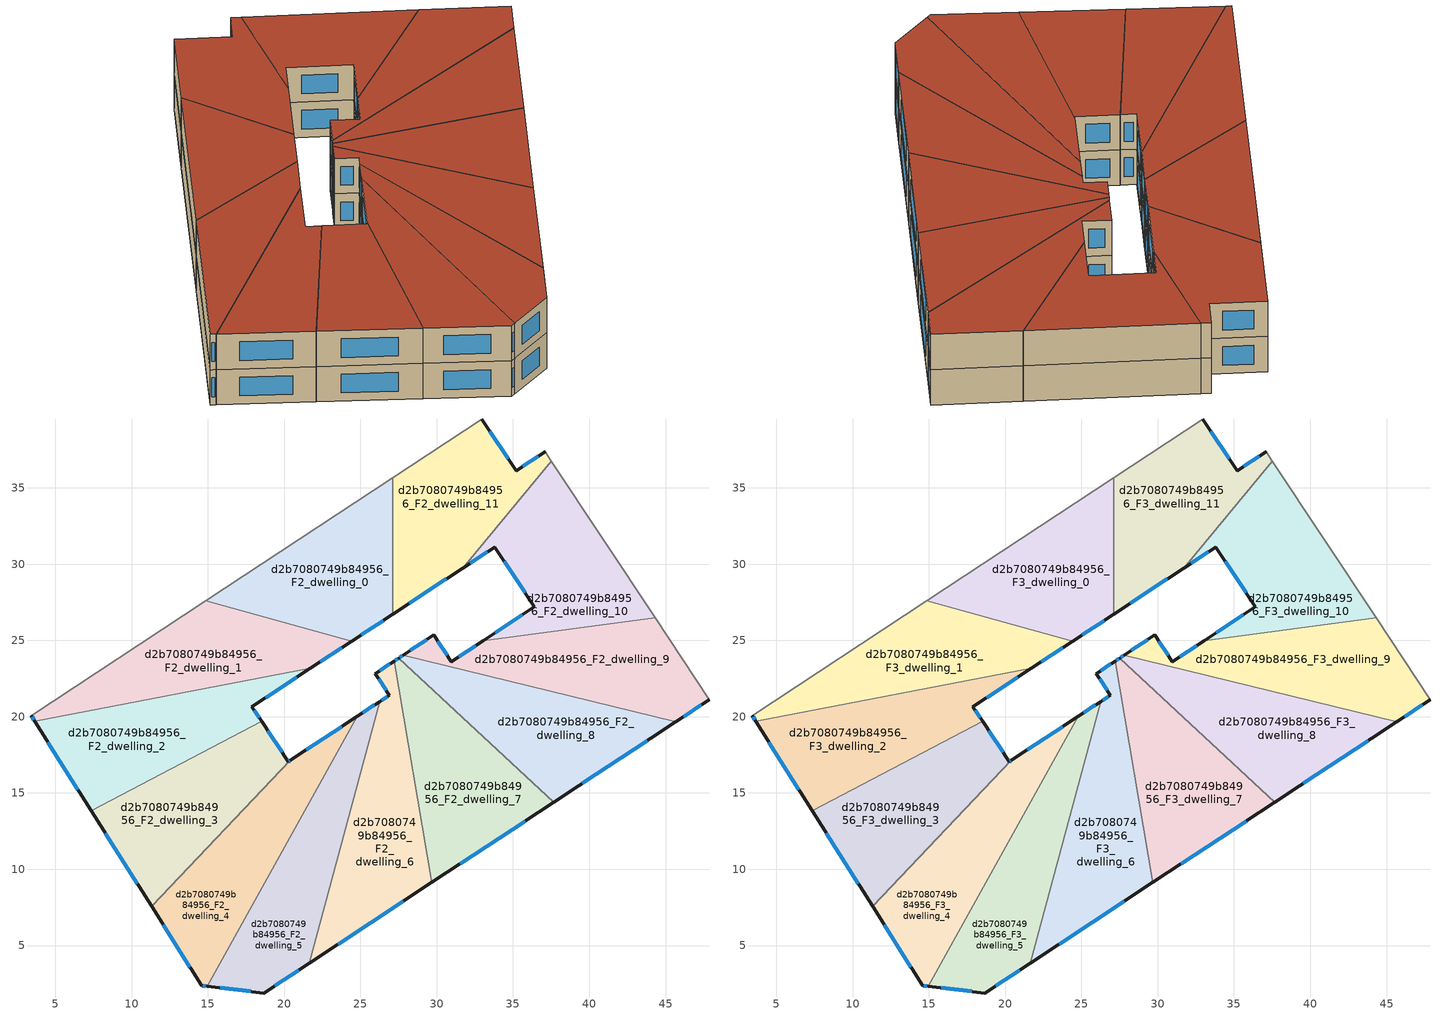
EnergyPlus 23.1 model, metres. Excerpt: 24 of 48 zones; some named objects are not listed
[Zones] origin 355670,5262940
d2b7080749b84956_F2_dwelling_0
 floor to d2b7080749b84956_F1_dwelling_0 (EU_floor_Construction): 27.12,35.67 27.12,26.72 24.43,24.95 14.86,27.59 z6
 wall outside (EU_wall_Construction): 24.43,24.95 27.12,26.72 z6:9
 wall adiabatic (EU_wall_Construction): 27.12,35.67 14.86,27.59 z6:9
 wall to d2b7080749b84956_F2_dwelling_1 (EU_wall_Construction): 14.86,27.59 24.43,24.95 z6:9
 wall to d2b7080749b84956_F2_dwelling_11 (EU_wall_Construction): 27.12,26.72 27.12,35.67 z6:9
 window (EU_Window_Construction): 25.06,25.36 26.49,26.3 z6.7:8.3
d2b7080749b84956_F2_dwelling_1
 floor to d2b7080749b84956_F1_dwelling_1 (EU_floor_Construction): 24.43,24.95 21.73,23.17 3.65,19.71 3.42,20.07 14.86,27.59 z6
 wall outside (EU_wall_Construction): 21.73,23.17 24.43,24.95 / 3.42,20.07 3.65,19.71 z6:9
 wall adiabatic (EU_wall_Construction): 14.86,27.59 3.42,20.07 z6:9
 wall to d2b7080749b84956_F2_dwelling_2 (EU_wall_Construction): 3.65,19.71 21.73,23.17 z6:9
 window (EU_Window_Construction): 22.36,23.59 23.79,24.53 / 3.48,19.98 3.6,19.79 z6.7:8.3
d2b7080749b84956_F2_dwelling_10
 floor to d2b7080749b84956_F1_dwelling_10 (EU_floor_Construction): 37.52,36.74 44.32,26.47 33.04,24.98 36.4,27.2 33.81,31.12 31.72,29.74 z6
 wall outside (EU_wall_Construction): 31.72,29.74 33.81,31.12 36.4,27.2 33.04,24.98 z6:9
 wall adiabatic (EU_wall_Construction): 44.32,26.47 37.52,36.74 z6:9
 wall to d2b7080749b84956_F2_dwelling_9 (EU_wall_Construction): 33.04,24.98 44.32,26.47 z6:9
 wall to d2b7080749b84956_F2_dwelling_11 (EU_wall_Construction): 37.52,36.74 31.72,29.74 z6:9
 window (EU_Window_Construction): 35.61,26.68 33.83,25.5 / 34.42,30.2 35.79,28.12 / 32.21,30.07 33.32,30.79 z6.7:8.3
d2b7080749b84956_F2_dwelling_11
 floor to d2b7080749b84956_F1_dwelling_11 (EU_floor_Construction): 37.11,37.36 37.52,36.74 31.72,29.74 27.12,26.72 27.12,35.67 32.97,39.51 35.21,36.11 z6
 wall outside (EU_wall_Construction): 27.12,26.72 31.72,29.74 / 37.11,37.36 35.21,36.11 32.97,39.51 z6:9
 wall adiabatic (EU_wall_Construction): 32.97,39.51 27.12,35.67 / 37.52,36.74 37.11,37.36 z6:9
 window (EU_Window_Construction): 28.2,27.43 30.64,29.03 / 34.68,36.91 33.49,38.71 / 36.66,37.07 35.66,36.4 z6.7:8.3
d2b7080749b84956_F2_dwelling_2
 floor to d2b7080749b84956_F1_dwelling_2 (EU_floor_Construction): 21.73,23.17 17.89,20.65 18.52,19.69 7.36,13.83 3.65,19.71 z6
 wall outside (EU_wall_Construction): 18.52,19.69 17.89,20.65 21.73,23.17 / 3.65,19.71 7.36,13.83 z6:9
 wall to d2b7080749b84956_F2_dwelling_3 (EU_wall_Construction): 7.36,13.83 18.52,19.69 z6:9
 window (EU_Window_Construction): 18.79,21.24 20.83,22.58 / 18.38,19.92 18.04,20.42 / 4.52,18.33 6.49,15.21 z6.7:8.3
d2b7080749b84956_F2_dwelling_3
 floor to d2b7080749b84956_F1_dwelling_3 (EU_floor_Construction): 18.52,19.69 20.27,17.05 20.41,17.14 11.31,7.57 7.36,13.83 z6
 wall outside (EU_wall_Construction): 20.41,17.14 20.27,17.05 18.52,19.69 / 7.36,13.83 11.31,7.57 z6:9
 wall to d2b7080749b84956_F2_dwelling_4 (EU_wall_Construction): 11.31,7.57 20.41,17.14 z6:9
 window (EU_Window_Construction): 19.86,17.67 18.93,19.07 / 20.38,17.12 20.3,17.07 / 8.29,12.36 10.38,9.04 z6.7:8.3
d2b7080749b84956_F2_dwelling_4
 floor to d2b7080749b84956_F1_dwelling_4 (EU_floor_Construction): 24.8,20.03 14.95,2.33 14.59,2.37 11.31,7.57 20.41,17.14 z6
 wall outside (EU_wall_Construction): 24.8,20.03 20.41,17.14 / 11.31,7.57 14.59,2.37 14.95,2.33 z6:9
 wall to d2b7080749b84956_F2_dwelling_5 (EU_wall_Construction): 14.95,2.33 24.8,20.03 z6:9
 window (EU_Window_Construction): 23.77,19.35 21.44,17.82 / 14.68,2.36 14.87,2.34 / 12.08,6.35 13.82,3.59 z6.7:8.3
d2b7080749b84956_F2_dwelling_5
 floor to d2b7080749b84956_F1_dwelling_5 (EU_floor_Construction): 26.26,20.99 21.65,3.85 18.68,1.89 14.95,2.33 24.8,20.03 z6
 wall outside (EU_wall_Construction): 26.26,20.99 24.8,20.03 / 14.95,2.33 18.68,1.89 21.65,3.85 z6:9
 wall to d2b7080749b84956_F2_dwelling_6 (EU_wall_Construction): 21.65,3.85 26.26,20.99 z6:9
 window (EU_Window_Construction): 25.92,20.77 25.14,20.26 / 19.38,2.35 20.95,3.39 / 15.82,2.22 17.8,1.99 z6.7:8.3
d2b7080749b84956_F2_dwelling_6
 floor to d2b7080749b84956_F1_dwelling_6 (EU_floor_Construction): 27.22,23.65 29.68,9.13 21.65,3.85 26.26,20.99 26.9,21.41 25.97,22.83 z6
 wall outside (EU_wall_Construction): 27.22,23.65 25.97,22.83 26.9,21.41 26.26,20.99 / 21.65,3.85 29.68,9.13 z6:9
 wall to d2b7080749b84956_F2_dwelling_7 (EU_wall_Construction): 29.68,9.13 27.22,23.65 z6:9
 window (EU_Window_Construction): 26.19,22.5 26.68,21.75 / 26.92,23.45 26.26,23.02 / 23.54,5.09 27.8,7.89 / 26.75,21.31 26.41,21.09 z6.7:8.3
d2b7080749b84956_F2_dwelling_7
 floor to d2b7080749b84956_F1_dwelling_7 (EU_floor_Construction): 37.67,14.4 29.68,9.13 27.22,23.65 27.51,23.84 z6
 wall outside (EU_wall_Construction): 27.51,23.84 27.22,23.65 / 29.68,9.13 37.67,14.4 z6:9
 wall to d2b7080749b84956_F2_dwelling_8 (EU_wall_Construction): 37.67,14.4 27.51,23.84 z6:9
 window (EU_Window_Construction): 27.44,23.8 27.29,23.69 / 31.56,10.37 35.8,13.16 z6.7:8.3
d2b7080749b84956_F2_dwelling_8
 floor to d2b7080749b84956_F1_dwelling_8 (EU_floor_Construction): 45.67,19.66 37.67,14.4 27.51,23.84 27.81,24.04 z6
 wall outside (EU_wall_Construction): 27.81,24.04 27.51,23.84 / 37.67,14.4 45.67,19.66 z6:9
 wall to d2b7080749b84956_F2_dwelling_9 (EU_wall_Construction): 45.67,19.66 27.81,24.04 z6:9
 window (EU_Window_Construction): 27.74,23.99 27.58,23.89 / 39.55,15.63 43.79,18.42 z6.7:8.3
d2b7080749b84956_F2_dwelling_9
 floor to d2b7080749b84956_F1_dwelling_9 (EU_floor_Construction): 44.32,26.47 47.87,21.11 45.67,19.66 27.81,24.04 29.81,25.36 30.96,23.62 33.04,24.98 z6
 wall outside (EU_wall_Construction): 33.04,24.98 30.96,23.62 29.82,25.36 27.81,24.04 / 45.67,19.66 47.87,21.11 z6:9
 wall adiabatic (EU_wall_Construction): 47.87,21.11 44.32,26.47 z6:9
 window (EU_Window_Construction): 29.34,25.05 28.28,24.35 / 30.69,24.02 30.08,24.95 / 32.55,24.66 31.45,23.94 / 46.19,20 47.35,20.77 z6.7:8.3
d2b7080749b84956_F3_dwelling_0
 floor to d2b7080749b84956_F2_dwelling_0 (EU_floor_Construction): 27.12,35.67 27.12,26.72 24.43,24.95 14.86,27.59 z9
 wall outside (EU_wall_Construction): 24.43,24.95 27.12,26.72 z9:12
 wall adiabatic (EU_wall_Construction): 27.12,35.67 14.86,27.59 z9:12
 wall to d2b7080749b84956_F3_dwelling_1 (EU_wall_Construction): 14.86,27.59 24.43,24.95 z9:12
 wall to d2b7080749b84956_F3_dwelling_11 (EU_wall_Construction): 27.12,26.72 27.12,35.67 z9:12
 window (EU_Window_Construction): 25.06,25.36 26.49,26.3 z9.7:11.3
 roof outside (EU_roof_Construction): 27.12,26.72 27.12,35.67 14.86,27.59 24.43,24.95 z12
d2b7080749b84956_F3_dwelling_1
 floor to d2b7080749b84956_F2_dwelling_1 (EU_floor_Construction): 24.43,24.95 21.73,23.17 3.65,19.71 3.42,20.07 14.86,27.59 z9
 wall outside (EU_wall_Construction): 21.73,23.17 24.43,24.95 / 3.42,20.07 3.65,19.71 z9:12
 wall adiabatic (EU_wall_Construction): 14.86,27.59 3.42,20.07 z9:12
 wall to d2b7080749b84956_F3_dwelling_2 (EU_wall_Construction): 3.65,19.71 21.73,23.17 z9:12
 window (EU_Window_Construction): 22.36,23.59 23.79,24.53 / 3.48,19.98 3.6,19.79 z9.7:11.3
 roof outside (EU_roof_Construction): 21.73,23.17 24.43,24.95 14.86,27.59 3.42,20.07 3.65,19.71 z12
d2b7080749b84956_F3_dwelling_10
 floor to d2b7080749b84956_F2_dwelling_10 (EU_floor_Construction): 37.52,36.74 44.32,26.47 33.04,24.98 36.4,27.2 33.81,31.12 31.72,29.74 z9
 wall outside (EU_wall_Construction): 31.72,29.74 33.81,31.12 36.4,27.2 33.04,24.98 z9:12
 wall adiabatic (EU_wall_Construction): 44.32,26.47 37.52,36.74 z9:12
 wall to d2b7080749b84956_F3_dwelling_9 (EU_wall_Construction): 33.04,24.98 44.32,26.47 z9:12
 wall to d2b7080749b84956_F3_dwelling_11 (EU_wall_Construction): 37.52,36.74 31.72,29.74 z9:12
 window (EU_Window_Construction): 35.61,26.68 33.83,25.5 / 34.42,30.2 35.79,28.12 / 32.21,30.07 33.32,30.79 z9.7:11.3
 roof outside (EU_roof_Construction): 44.32,26.47 37.52,36.74 31.72,29.74 33.81,31.12 36.4,27.2 33.04,24.98 z12
d2b7080749b84956_F3_dwelling_11
 floor to d2b7080749b84956_F2_dwelling_11 (EU_floor_Construction): 37.11,37.36 37.52,36.74 31.72,29.74 27.12,26.72 27.12,35.67 32.97,39.51 35.21,36.11 z9
 wall outside (EU_wall_Construction): 27.12,26.72 31.72,29.74 / 37.11,37.36 35.21,36.11 32.97,39.51 z9:12
 wall adiabatic (EU_wall_Construction): 32.97,39.51 27.12,35.67 / 37.52,36.74 37.11,37.36 z9:12
 window (EU_Window_Construction): 28.2,27.43 30.64,29.03 / 34.68,36.91 33.49,38.71 / 36.66,37.07 35.66,36.4 z9.7:11.3
 roof outside (EU_roof_Construction): 31.72,29.74 37.52,36.74 37.11,37.36 35.21,36.11 32.97,39.51 27.12,35.67 27.12,26.72 z12
d2b7080749b84956_F3_dwelling_2
 floor to d2b7080749b84956_F2_dwelling_2 (EU_floor_Construction): 21.73,23.17 17.89,20.65 18.52,19.69 7.36,13.83 3.65,19.71 z9
 wall outside (EU_wall_Construction): 18.52,19.69 17.89,20.65 21.73,23.17 / 3.65,19.71 7.36,13.83 z9:12
 wall to d2b7080749b84956_F3_dwelling_3 (EU_wall_Construction): 7.36,13.83 18.52,19.69 z9:12
 window (EU_Window_Construction): 18.79,21.24 20.83,22.58 / 18.38,19.92 18.04,20.42 / 4.52,18.33 6.49,15.21 z9.7:11.3
 roof outside (EU_roof_Construction): 18.52,19.69 17.89,20.65 21.73,23.17 3.65,19.71 7.36,13.83 z12
d2b7080749b84956_F3_dwelling_3
 floor to d2b7080749b84956_F2_dwelling_3 (EU_floor_Construction): 18.52,19.69 20.27,17.05 20.41,17.14 11.31,7.57 7.36,13.83 z9
 wall outside (EU_wall_Construction): 20.41,17.14 20.27,17.05 18.52,19.69 / 7.36,13.83 11.31,7.57 z9:12
 wall to d2b7080749b84956_F3_dwelling_4 (EU_wall_Construction): 11.31,7.57 20.41,17.14 z9:12
 window (EU_Window_Construction): 19.86,17.67 18.93,19.07 / 20.38,17.12 20.3,17.07 / 8.29,12.36 10.38,9.04 z9.7:11.3
 roof outside (EU_roof_Construction): 11.31,7.57 20.41,17.14 20.27,17.05 18.52,19.69 7.36,13.83 z12
d2b7080749b84956_F3_dwelling_4
 floor to d2b7080749b84956_F2_dwelling_4 (EU_floor_Construction): 24.8,20.03 14.95,2.33 14.59,2.37 11.31,7.57 20.41,17.14 z9
 wall outside (EU_wall_Construction): 24.8,20.03 20.41,17.14 / 11.31,7.57 14.59,2.37 14.95,2.33 z9:12
 wall to d2b7080749b84956_F3_dwelling_5 (EU_wall_Construction): 14.95,2.33 24.8,20.03 z9:12
 window (EU_Window_Construction): 23.77,19.35 21.44,17.82 / 14.68,2.36 14.87,2.34 / 12.08,6.35 13.82,3.59 z9.7:11.3
 roof outside (EU_roof_Construction): 14.95,2.33 24.8,20.03 20.41,17.14 11.31,7.57 14.59,2.37 z12
d2b7080749b84956_F3_dwelling_5
 floor to d2b7080749b84956_F2_dwelling_5 (EU_floor_Construction): 26.26,20.99 21.65,3.85 18.68,1.89 14.95,2.33 24.8,20.03 z9
 wall outside (EU_wall_Construction): 26.26,20.99 24.8,20.03 / 14.95,2.33 18.68,1.89 21.65,3.85 z9:12
 wall to d2b7080749b84956_F3_dwelling_6 (EU_wall_Construction): 21.65,3.85 26.26,20.99 z9:12
 window (EU_Window_Construction): 25.92,20.77 25.14,20.26 / 19.38,2.35 20.95,3.39 / 15.82,2.22 17.8,1.99 z9.7:11.3
 roof outside (EU_roof_Construction): 21.65,3.85 26.26,20.99 24.8,20.03 14.95,2.33 18.68,1.89 z12
d2b7080749b84956_F3_dwelling_6
 floor to d2b7080749b84956_F2_dwelling_6 (EU_floor_Construction): 27.22,23.65 29.68,9.13 21.65,3.85 26.26,20.99 26.9,21.41 25.97,22.83 z9
 wall outside (EU_wall_Construction): 27.22,23.65 25.97,22.83 26.9,21.41 26.26,20.99 / 21.65,3.85 29.68,9.13 z9:12
 wall to d2b7080749b84956_F3_dwelling_7 (EU_wall_Construction): 29.68,9.13 27.22,23.65 z9:12
 window (EU_Window_Construction): 26.19,22.5 26.68,21.75 / 26.92,23.45 26.26,23.02 / 23.54,5.09 27.8,7.89 / 26.75,21.31 26.41,21.09 z9.7:11.3
 roof outside (EU_roof_Construction): 29.68,9.13 27.22,23.65 25.97,22.83 26.9,21.41 26.26,20.99 21.65,3.85 z12
d2b7080749b84956_F3_dwelling_7
 floor to d2b7080749b84956_F2_dwelling_7 (EU_floor_Construction): 37.67,14.4 29.68,9.13 27.22,23.65 27.51,23.84 z9
 wall outside (EU_wall_Construction): 27.51,23.84 27.22,23.65 / 29.68,9.13 37.67,14.4 z9:12
 wall to d2b7080749b84956_F3_dwelling_8 (EU_wall_Construction): 37.67,14.4 27.51,23.84 z9:12
 window (EU_Window_Construction): 27.44,23.8 27.29,23.69 / 31.56,10.37 35.8,13.16 z9.7:11.3
 roof outside (EU_roof_Construction): 37.67,14.4 27.51,23.84 27.22,23.65 29.68,9.13 z12
d2b7080749b84956_F3_dwelling_8
 floor to d2b7080749b84956_F2_dwelling_8 (EU_floor_Construction): 45.67,19.66 37.67,14.4 27.51,23.84 27.81,24.04 z9
 wall outside (EU_wall_Construction): 27.81,24.04 27.51,23.84 / 37.67,14.4 45.67,19.66 z9:12
 wall to d2b7080749b84956_F3_dwelling_9 (EU_wall_Construction): 45.67,19.66 27.81,24.04 z9:12
 window (EU_Window_Construction): 27.74,23.99 27.58,23.89 / 39.55,15.63 43.79,18.42 z9.7:11.3
 roof outside (EU_roof_Construction): 45.67,19.66 27.81,24.04 27.51,23.84 37.67,14.4 z12
d2b7080749b84956_F3_dwelling_9
 floor to d2b7080749b84956_F2_dwelling_9 (EU_floor_Construction): 44.32,26.47 47.87,21.11 45.67,19.66 27.81,24.04 29.81,25.36 30.96,23.62 33.04,24.98 z9
 wall outside (EU_wall_Construction): 33.04,24.98 30.96,23.62 29.82,25.36 27.81,24.04 / 45.67,19.66 47.87,21.11 z9:12
 wall adiabatic (EU_wall_Construction): 47.87,21.11 44.32,26.47 z9:12
 window (EU_Window_Construction): 29.34,25.05 28.28,24.35 / 30.69,24.02 30.08,24.95 / 32.55,24.66 31.45,23.94 / 46.19,20 47.35,20.77 z9.7:11.3
 roof outside (EU_roof_Construction): 47.87,21.11 44.32,26.47 33.04,24.98 30.96,23.62 29.82,25.36 27.81,24.04 45.67,19.66 z12
[Building]
EU S2 Campaign: North Axis=0; Terrain=City; Solar Distribution=FullExterior
[Site:Location]
Budapest.Ferenc.Liszt.Intl.AP: Latitude=47.437; Longitude=19.256; Time Zone=1; Elevation=185
[SizingPeriod:WeatherFileDays]
AnnualSizingPeriod: Begin Month=1; Begin Day of Month=1; End Month=12; End Day of Month=31; Day of Week for Start Day=Monday; Use Weather File Daylight Saving Period=No; Use Weather File Rain and Snow Indicators=No
[MATERIAL]
EU_InternalMass_Material: Roughness=MediumRough; Thickness=0.1; Conductivity=1; Density=1800; Specific Heat=900; Thermal Absorptance=0.9; Solar Absorptance=0.7; Visible Absorptance=0.7
[MATERIAL:NOMASS] Roughness=MediumRough; Thermal Absorptance=0.9; Solar Absorptance=0.7; Visible Absorptance=0.7
Name | Thermal Resistance
EU_wall_NoMass | 0.832559
EU_roof_NoMass | 1.39638
EU_floor_NoMass | 0.872794
[WINDOWMATERIAL:SIMPLEGLAZINGSYSTEM]
EU_Window_SimpleGlazing: UFactor=2.79869; Solar Heat Gain Coefficient=0.75; Visible Transmittance=0.75
[CONSTRUCTION]
EU_wall_Construction: EU_wall_NoMass
EU_roof_Construction: EU_roof_NoMass
EU_floor_Construction: EU_floor_NoMass
EU_Window_Construction: EU_Window_SimpleGlazing
EU_InternalMass_Construction: EU_InternalMass_Material
[ZONE] Type=1; Multiplier=1; Ceiling Height=autocalculate; Floor Area=autocalculate; Part of Total Floor Area=Yes
Name | Volume
d2b7080749b84956_F2_dwelling_0; d2b7080749b84956_F3_dwelling_0 | 200.673
d2b7080749b84956_F2_dwelling_1; d2b7080749b84956_F3_dwelling_1 | 200.705
d2b7080749b84956_F2_dwelling_10; d2b7080749b84956_F3_dwelling_10 | 198.271
d2b7080749b84956_F2_dwelling_11; d2b7080749b84956_F3_dwelling_11 | 200.704
d2b7080749b84956_F2_dwelling_2; d2b7080749b84956_F3_dwelling_2 | 200.696
d2b7080749b84956_F2_dwelling_3; d2b7080749b84956_F3_dwelling_3 | 200.693
d2b7080749b84956_F2_dwelling_4; d2b7080749b84956_F3_dwelling_4 | 200.26
d2b7080749b84956_F2_dwelling_5; d2b7080749b84956_F3_dwelling_5 | 199.358
d2b7080749b84956_F2_dwelling_6; d2b7080749b84956_F3_dwelling_6 | 202.396
d2b7080749b84956_F2_dwelling_7; d2b7080749b84956_F3_dwelling_7 | 200.678
d2b7080749b84956_F2_dwelling_8; d2b7080749b84956_F3_dwelling_8 | 200.717
d2b7080749b84956_F2_dwelling_9; d2b7080749b84956_F3_dwelling_9 | 203.043
[INTERNALMASS] Construction=EU_InternalMass_Construction
Name | Zone or ZoneList | Surface Area
d2b7080749b84956_F2_dwelling_0_EU_InternalMass | d2b7080749b84956_F2_dwelling_0 | 66.8909
d2b7080749b84956_F2_dwelling_1_EU_InternalMass | d2b7080749b84956_F2_dwelling_1 | 66.9016
d2b7080749b84956_F2_dwelling_2_EU_InternalMass | d2b7080749b84956_F2_dwelling_2 | 66.8986
d2b7080749b84956_F2_dwelling_3_EU_InternalMass | d2b7080749b84956_F2_dwelling_3 | 66.8977
d2b7080749b84956_F2_dwelling_4_EU_InternalMass | d2b7080749b84956_F2_dwelling_4 | 66.7535
d2b7080749b84956_F2_dwelling_5_EU_InternalMass | d2b7080749b84956_F2_dwelling_5 | 66.4526
d2b7080749b84956_F2_dwelling_6_EU_InternalMass | d2b7080749b84956_F2_dwelling_6 | 67.4651
d2b7080749b84956_F2_dwelling_7_EU_InternalMass | d2b7080749b84956_F2_dwelling_7 | 66.8926
d2b7080749b84956_F2_dwelling_8_EU_InternalMass | d2b7080749b84956_F2_dwelling_8 | 66.9058
d2b7080749b84956_F2_dwelling_9_EU_InternalMass | d2b7080749b84956_F2_dwelling_9 | 67.6805
d2b7080749b84956_F2_dwelling_10_EU_InternalMass | d2b7080749b84956_F2_dwelling_10 | 66.0905
d2b7080749b84956_F2_dwelling_11_EU_InternalMass | d2b7080749b84956_F2_dwelling_11 | 66.9013
d2b7080749b84956_F3_dwelling_0_EU_InternalMass | d2b7080749b84956_F3_dwelling_0 | 66.8909
d2b7080749b84956_F3_dwelling_1_EU_InternalMass | d2b7080749b84956_F3_dwelling_1 | 66.9016
d2b7080749b84956_F3_dwelling_2_EU_InternalMass | d2b7080749b84956_F3_dwelling_2 | 66.8986
d2b7080749b84956_F3_dwelling_3_EU_InternalMass | d2b7080749b84956_F3_dwelling_3 | 66.8977
d2b7080749b84956_F3_dwelling_4_EU_InternalMass | d2b7080749b84956_F3_dwelling_4 | 66.7535
d2b7080749b84956_F3_dwelling_5_EU_InternalMass | d2b7080749b84956_F3_dwelling_5 | 66.4526
d2b7080749b84956_F3_dwelling_6_EU_InternalMass | d2b7080749b84956_F3_dwelling_6 | 67.4651
d2b7080749b84956_F3_dwelling_7_EU_InternalMass | d2b7080749b84956_F3_dwelling_7 | 66.8926
d2b7080749b84956_F3_dwelling_8_EU_InternalMass | d2b7080749b84956_F3_dwelling_8 | 66.9058
d2b7080749b84956_F3_dwelling_9_EU_InternalMass | d2b7080749b84956_F3_dwelling_9 | 67.6805
d2b7080749b84956_F3_dwelling_10_EU_InternalMass | d2b7080749b84956_F3_dwelling_10 | 66.0905
d2b7080749b84956_F3_dwelling_11_EU_InternalMass | d2b7080749b84956_F3_dwelling_11 | 66.9013
[OTHEREQUIPMENT] Fuel Type=Electricity; Design Level Calculation Method=Watts/Area; Power per Zone Floor Area=1; Fraction Latent=0; Fraction Radiant=0; Fraction Lost=0; Carbon Dioxide Generation Rate=0; EndUse Subcategory=EU_Step8_InternalGains
Name | Zone or ZoneList or Space or SpaceList | Schedule
EU_Step8_InternalGain_d2b7080749b84956_F2_dwelling_0_f000 | d2b7080749b84956_F2_dwelling_0 | EU_Step8_GainSchedule_d2b7080749b84956_F2_dwelling_0_f000
EU_Step8_InternalGain_d2b7080749b84956_F2_dwelling_1_f000 | d2b7080749b84956_F2_dwelling_1 | EU_Step8_GainSchedule_d2b7080749b84956_F2_dwelling_1_f000
EU_Step8_InternalGain_d2b7080749b84956_F2_dwelling_2_f000 | d2b7080749b84956_F2_dwelling_2 | EU_Step8_GainSchedule_d2b7080749b84956_F2_dwelling_2_f000
EU_Step8_InternalGain_d2b7080749b84956_F2_dwelling_3_f000 | d2b7080749b84956_F2_dwelling_3 | EU_Step8_GainSchedule_d2b7080749b84956_F2_dwelling_3_f000
EU_Step8_InternalGain_d2b7080749b84956_F2_dwelling_4_f000 | d2b7080749b84956_F2_dwelling_4 | EU_Step8_GainSchedule_d2b7080749b84956_F2_dwelling_4_f000
EU_Step8_InternalGain_d2b7080749b84956_F2_dwelling_5_f000 | d2b7080749b84956_F2_dwelling_5 | EU_Step8_GainSchedule_d2b7080749b84956_F2_dwelling_5_f000
EU_Step8_InternalGain_d2b7080749b84956_F2_dwelling_6_f000 | d2b7080749b84956_F2_dwelling_6 | EU_Step8_GainSchedule_d2b7080749b84956_F2_dwelling_6_f000
EU_Step8_InternalGain_d2b7080749b84956_F2_dwelling_7_f000 | d2b7080749b84956_F2_dwelling_7 | EU_Step8_GainSchedule_d2b7080749b84956_F2_dwelling_7_f000
EU_Step8_InternalGain_d2b7080749b84956_F2_dwelling_8_f000 | d2b7080749b84956_F2_dwelling_8 | EU_Step8_GainSchedule_d2b7080749b84956_F2_dwelling_8_f000
EU_Step8_InternalGain_d2b7080749b84956_F2_dwelling_9_f000 | d2b7080749b84956_F2_dwelling_9 | EU_Step8_GainSchedule_d2b7080749b84956_F2_dwelling_9_f000
EU_Step8_InternalGain_d2b7080749b84956_F2_dwelling_10_f000 | d2b7080749b84956_F2_dwelling_10 | EU_Step8_GainSchedule_d2b7080749b84956_F2_dwelling_10_f000
EU_Step8_InternalGain_d2b7080749b84956_F2_dwelling_11_f000 | d2b7080749b84956_F2_dwelling_11 | EU_Step8_GainSchedule_d2b7080749b84956_F2_dwelling_11_f000
EU_Step8_InternalGain_d2b7080749b84956_F3_dwelling_0_f000 | d2b7080749b84956_F3_dwelling_0 | EU_Step8_GainSchedule_d2b7080749b84956_F3_dwelling_0_f000
EU_Step8_InternalGain_d2b7080749b84956_F3_dwelling_1_f000 | d2b7080749b84956_F3_dwelling_1 | EU_Step8_GainSchedule_d2b7080749b84956_F3_dwelling_1_f000
EU_Step8_InternalGain_d2b7080749b84956_F3_dwelling_2_f000 | d2b7080749b84956_F3_dwelling_2 | EU_Step8_GainSchedule_d2b7080749b84956_F3_dwelling_2_f000
EU_Step8_InternalGain_d2b7080749b84956_F3_dwelling_3_f000 | d2b7080749b84956_F3_dwelling_3 | EU_Step8_GainSchedule_d2b7080749b84956_F3_dwelling_3_f000
EU_Step8_InternalGain_d2b7080749b84956_F3_dwelling_4_f000 | d2b7080749b84956_F3_dwelling_4 | EU_Step8_GainSchedule_d2b7080749b84956_F3_dwelling_4_f000
EU_Step8_InternalGain_d2b7080749b84956_F3_dwelling_5_f000 | d2b7080749b84956_F3_dwelling_5 | EU_Step8_GainSchedule_d2b7080749b84956_F3_dwelling_5_f000
EU_Step8_InternalGain_d2b7080749b84956_F3_dwelling_6_f000 | d2b7080749b84956_F3_dwelling_6 | EU_Step8_GainSchedule_d2b7080749b84956_F3_dwelling_6_f000
EU_Step8_InternalGain_d2b7080749b84956_F3_dwelling_7_f000 | d2b7080749b84956_F3_dwelling_7 | EU_Step8_GainSchedule_d2b7080749b84956_F3_dwelling_7_f000
EU_Step8_InternalGain_d2b7080749b84956_F3_dwelling_8_f000 | d2b7080749b84956_F3_dwelling_8 | EU_Step8_GainSchedule_d2b7080749b84956_F3_dwelling_8_f000
EU_Step8_InternalGain_d2b7080749b84956_F3_dwelling_9_f000 | d2b7080749b84956_F3_dwelling_9 | EU_Step8_GainSchedule_d2b7080749b84956_F3_dwelling_9_f000
EU_Step8_InternalGain_d2b7080749b84956_F3_dwelling_10_f000 | d2b7080749b84956_F3_dwelling_10 | EU_Step8_GainSchedule_d2b7080749b84956_F3_dwelling_10_f000
EU_Step8_InternalGain_d2b7080749b84956_F3_dwelling_11_f000 | d2b7080749b84956_F3_dwelling_11 | EU_Step8_GainSchedule_d2b7080749b84956_F3_dwelling_11_f000
[ZONEVENTILATION:DESIGNFLOWRATE] Schedule=EU_AlwaysOn; Design Flow Rate Calculation Method=AirChanges/Hour; Air Changes per Hour=0.475469; Ventilation Type=Natural; Fan Pressure Rise=0; Fan Total Efficiency=1; Constant Term Coefficient=1; Temperature Term Coefficient=0; Velocity Term Coefficient=0; Velocity Squared Term Coefficient=0; Minimum Indoor Temperature=-100; Maximum Indoor Temperature=100; Delta Temperature=-100; Minimum Outdoor Temperature=-100; Maximum Outdoor Temperature=100; Maximum Wind Speed=40
Name | Zone or ZoneList or Space or SpaceList
EU_ConstantAir_d2b7080749b84956_F2_dwelling_0 | d2b7080749b84956_F2_dwelling_0
EU_ConstantAir_d2b7080749b84956_F2_dwelling_1 | d2b7080749b84956_F2_dwelling_1
EU_ConstantAir_d2b7080749b84956_F2_dwelling_2 | d2b7080749b84956_F2_dwelling_2
EU_ConstantAir_d2b7080749b84956_F2_dwelling_3 | d2b7080749b84956_F2_dwelling_3
EU_ConstantAir_d2b7080749b84956_F2_dwelling_4 | d2b7080749b84956_F2_dwelling_4
EU_ConstantAir_d2b7080749b84956_F2_dwelling_5 | d2b7080749b84956_F2_dwelling_5
EU_ConstantAir_d2b7080749b84956_F2_dwelling_6 | d2b7080749b84956_F2_dwelling_6
EU_ConstantAir_d2b7080749b84956_F2_dwelling_7 | d2b7080749b84956_F2_dwelling_7
EU_ConstantAir_d2b7080749b84956_F2_dwelling_8 | d2b7080749b84956_F2_dwelling_8
EU_ConstantAir_d2b7080749b84956_F2_dwelling_9 | d2b7080749b84956_F2_dwelling_9
EU_ConstantAir_d2b7080749b84956_F2_dwelling_10 | d2b7080749b84956_F2_dwelling_10
EU_ConstantAir_d2b7080749b84956_F2_dwelling_11 | d2b7080749b84956_F2_dwelling_11
EU_ConstantAir_d2b7080749b84956_F3_dwelling_0 | d2b7080749b84956_F3_dwelling_0
EU_ConstantAir_d2b7080749b84956_F3_dwelling_1 | d2b7080749b84956_F3_dwelling_1
EU_ConstantAir_d2b7080749b84956_F3_dwelling_2 | d2b7080749b84956_F3_dwelling_2
EU_ConstantAir_d2b7080749b84956_F3_dwelling_3 | d2b7080749b84956_F3_dwelling_3
EU_ConstantAir_d2b7080749b84956_F3_dwelling_4 | d2b7080749b84956_F3_dwelling_4
EU_ConstantAir_d2b7080749b84956_F3_dwelling_5 | d2b7080749b84956_F3_dwelling_5
EU_ConstantAir_d2b7080749b84956_F3_dwelling_6 | d2b7080749b84956_F3_dwelling_6
EU_ConstantAir_d2b7080749b84956_F3_dwelling_7 | d2b7080749b84956_F3_dwelling_7
EU_ConstantAir_d2b7080749b84956_F3_dwelling_8 | d2b7080749b84956_F3_dwelling_8
EU_ConstantAir_d2b7080749b84956_F3_dwelling_9 | d2b7080749b84956_F3_dwelling_9
EU_ConstantAir_d2b7080749b84956_F3_dwelling_10 | d2b7080749b84956_F3_dwelling_10
EU_ConstantAir_d2b7080749b84956_F3_dwelling_11 | d2b7080749b84956_F3_dwelling_11
[HVACTEMPLATE:ZONE:IDEALLOADSAIRSYSTEM] System Availability Schedule=EU_AlwaysOn; Maximum Heating Supply Air Temperature=50; Minimum Cooling Supply Air Temperature=13; Maximum Heating Supply Air Humidity Ratio=0.0156; Minimum Cooling Supply Air Humidity Ratio=0.0077; Heating Limit=NoLimit; Cooling Limit=NoLimit; Heating Availability Schedule=EU_AlwaysOn; Cooling Availability Schedule=EU_CoolingOff; Dehumidification Control Type=ConstantSensibleHeatRatio; Cooling Sensible Heat Ratio=0.7; Dehumidification Setpoint=60; Humidification Control Type=None; Humidification Setpoint=30; Outdoor Air Method=None; Outdoor Air Flow Rate per Person=0.00944; Outdoor Air Flow Rate per Zone Floor Area=0; Outdoor Air Flow Rate per Zone=0; Demand Controlled Ventilation Type=None; Outdoor Air Economizer Type=NoEconomizer; Heat Recovery Type=None; Sensible Heat Recovery Effectiveness=0.7; Latent Heat Recovery Effectiveness=0.65
Name | Template Thermostat
d2b7080749b84956_F2_dwelling_0 | EU_HeatOnly_d2b7080749b84956_F2_dwelling_0
d2b7080749b84956_F2_dwelling_1 | EU_HeatOnly_d2b7080749b84956_F2_dwelling_1
d2b7080749b84956_F2_dwelling_2 | EU_HeatOnly_d2b7080749b84956_F2_dwelling_2
d2b7080749b84956_F2_dwelling_3 | EU_HeatOnly_d2b7080749b84956_F2_dwelling_3
d2b7080749b84956_F2_dwelling_4 | EU_HeatOnly_d2b7080749b84956_F2_dwelling_4
d2b7080749b84956_F2_dwelling_5 | EU_HeatOnly_d2b7080749b84956_F2_dwelling_5
d2b7080749b84956_F2_dwelling_6 | EU_HeatOnly_d2b7080749b84956_F2_dwelling_6
d2b7080749b84956_F2_dwelling_7 | EU_HeatOnly_d2b7080749b84956_F2_dwelling_7
d2b7080749b84956_F2_dwelling_8 | EU_HeatOnly_d2b7080749b84956_F2_dwelling_8
d2b7080749b84956_F2_dwelling_9 | EU_HeatOnly_d2b7080749b84956_F2_dwelling_9
d2b7080749b84956_F2_dwelling_10 | EU_HeatOnly_d2b7080749b84956_F2_dwelling_10
d2b7080749b84956_F2_dwelling_11 | EU_HeatOnly_d2b7080749b84956_F2_dwelling_11
d2b7080749b84956_F3_dwelling_0 | EU_HeatOnly_d2b7080749b84956_F3_dwelling_0
d2b7080749b84956_F3_dwelling_1 | EU_HeatOnly_d2b7080749b84956_F3_dwelling_1
d2b7080749b84956_F3_dwelling_2 | EU_HeatOnly_d2b7080749b84956_F3_dwelling_2
d2b7080749b84956_F3_dwelling_3 | EU_HeatOnly_d2b7080749b84956_F3_dwelling_3
d2b7080749b84956_F3_dwelling_4 | EU_HeatOnly_d2b7080749b84956_F3_dwelling_4
d2b7080749b84956_F3_dwelling_5 | EU_HeatOnly_d2b7080749b84956_F3_dwelling_5
d2b7080749b84956_F3_dwelling_6 | EU_HeatOnly_d2b7080749b84956_F3_dwelling_6
d2b7080749b84956_F3_dwelling_7 | EU_HeatOnly_d2b7080749b84956_F3_dwelling_7
d2b7080749b84956_F3_dwelling_8 | EU_HeatOnly_d2b7080749b84956_F3_dwelling_8
d2b7080749b84956_F3_dwelling_9 | EU_HeatOnly_d2b7080749b84956_F3_dwelling_9
d2b7080749b84956_F3_dwelling_10 | EU_HeatOnly_d2b7080749b84956_F3_dwelling_10
d2b7080749b84956_F3_dwelling_11 | EU_HeatOnly_d2b7080749b84956_F3_dwelling_11
[SIZING:ZONE] Zone Cooling Design Supply Air Temperature Input Method=SupplyAirTemperature; Zone Cooling Design Supply Air Temperature=13; Zone Heating Design Supply Air Temperature Input Method=SupplyAirTemperature; Zone Heating Design Supply Air Temperature=50; Zone Cooling Design Supply Air Humidity Ratio=0.008; Zone Heating Design Supply Air Humidity Ratio=0.008; Cooling Design Air Flow Method=DesignDay; Cooling Design Air Flow Rate=0; Cooling Minimum Air Flow per Zone Floor Area=0.000762; Cooling Minimum Air Flow=0; Cooling Minimum Air Flow Fraction=0.2; Heating Design Air Flow Method=DesignDay; Heating Design Air Flow Rate=0; Heating Maximum Air Flow per Zone Floor Area=0.002032; Heating Maximum Air Flow=0.141576; Heating Maximum Air Flow Fraction=0.3; Account for Dedicated Outdoor Air System=No; Dedicated Outdoor Air System Control Strategy=NeutralSupplyAir; Dedicated Outdoor Air Low Setpoint Temperature for Design=autosize; Dedicated Outdoor Air High Setpoint Temperature for Design=autosize; Zone Load Sizing Method=Sensible Load Only No Latent Load; Zone Latent Cooling Design Supply Air Humidity Ratio Input Method=HumidityRatioDifference; Zone Cooling Design Supply Air Humidity Ratio Difference=0.005; Zone Latent Heating Design Supply Air Humidity Ratio Input Method=HumidityRatioDifference; Zone Humidification Design Supply Air Humidity Ratio Difference=0.005
d2b7080749b84956_F2_dwelling_0; d2b7080749b84956_F2_dwelling_1; d2b7080749b84956_F2_dwelling_2; d2b7080749b84956_F2_dwelling_3; d2b7080749b84956_F2_dwelling_4; d2b7080749b84956_F2_dwelling_5; d2b7080749b84956_F2_dwelling_6; d2b7080749b84956_F2_dwelling_7; d2b7080749b84956_F2_dwelling_8; d2b7080749b84956_F2_dwelling_9; d2b7080749b84956_F2_dwelling_10; d2b7080749b84956_F2_dwelling_11; d2b7080749b84956_F3_dwelling_0; d2b7080749b84956_F3_dwelling_1; d2b7080749b84956_F3_dwelling_2; d2b7080749b84956_F3_dwelling_3; d2b7080749b84956_F3_dwelling_4; d2b7080749b84956_F3_dwelling_5; d2b7080749b84956_F3_dwelling_6; d2b7080749b84956_F3_dwelling_7; d2b7080749b84956_F3_dwelling_8; d2b7080749b84956_F3_dwelling_9; d2b7080749b84956_F3_dwelling_10; d2b7080749b84956_F3_dwelling_11
[SCHEDULE:CONSTANT]
Name | Hourly Value
EU_AlwaysOn | 1
EU_CoolingOff | 0
[SCHEDULE:FILE] Column Number=1; Rows to Skip at Top=0; Number of Hours of Data=8760; Column Separator=Comma; Interpolate to Timestep=No; Minutes per Item=60; Adjust Schedule for Daylight Savings=Yes
Name | File
EU_Step8_GainSchedule_d2b7080749b84956_F2_dwelling_0_f000 | ../../schedules/d2b7080749b84956/d2b7080749b84956_F2_dwelling_0_f000_gain.csv
EU_Step8_GainSchedule_d2b7080749b84956_F2_dwelling_1_f000 | ../../schedules/d2b7080749b84956/d2b7080749b84956_F2_dwelling_1_f000_gain.csv
EU_Step8_GainSchedule_d2b7080749b84956_F2_dwelling_2_f000 | ../../schedules/d2b7080749b84956/d2b7080749b84956_F2_dwelling_2_f000_gain.csv
EU_Step8_GainSchedule_d2b7080749b84956_F2_dwelling_3_f000 | ../../schedules/d2b7080749b84956/d2b7080749b84956_F2_dwelling_3_f000_gain.csv
EU_Step8_GainSchedule_d2b7080749b84956_F2_dwelling_4_f000 | ../../schedules/d2b7080749b84956/d2b7080749b84956_F2_dwelling_4_f000_gain.csv
EU_Step8_GainSchedule_d2b7080749b84956_F2_dwelling_5_f000 | ../../schedules/d2b7080749b84956/d2b7080749b84956_F2_dwelling_5_f000_gain.csv
EU_Step8_GainSchedule_d2b7080749b84956_F2_dwelling_6_f000 | ../../schedules/d2b7080749b84956/d2b7080749b84956_F2_dwelling_6_f000_gain.csv
EU_Step8_GainSchedule_d2b7080749b84956_F2_dwelling_7_f000 | ../../schedules/d2b7080749b84956/d2b7080749b84956_F2_dwelling_7_f000_gain.csv
EU_Step8_GainSchedule_d2b7080749b84956_F2_dwelling_8_f000 | ../../schedules/d2b7080749b84956/d2b7080749b84956_F2_dwelling_8_f000_gain.csv
EU_Step8_GainSchedule_d2b7080749b84956_F2_dwelling_9_f000 | ../../schedules/d2b7080749b84956/d2b7080749b84956_F2_dwelling_9_f000_gain.csv
EU_Step8_GainSchedule_d2b7080749b84956_F2_dwelling_10_f000 | ../../schedules/d2b7080749b84956/d2b7080749b84956_F2_dwelling_10_f000_gain.csv
EU_Step8_GainSchedule_d2b7080749b84956_F2_dwelling_11_f000 | ../../schedules/d2b7080749b84956/d2b7080749b84956_F2_dwelling_11_f000_gain.csv
EU_Step8_GainSchedule_d2b7080749b84956_F3_dwelling_0_f000 | ../../schedules/d2b7080749b84956/d2b7080749b84956_F3_dwelling_0_f000_gain.csv
EU_Step8_GainSchedule_d2b7080749b84956_F3_dwelling_1_f000 | ../../schedules/d2b7080749b84956/d2b7080749b84956_F3_dwelling_1_f000_gain.csv
EU_Step8_GainSchedule_d2b7080749b84956_F3_dwelling_2_f000 | ../../schedules/d2b7080749b84956/d2b7080749b84956_F3_dwelling_2_f000_gain.csv
EU_Step8_GainSchedule_d2b7080749b84956_F3_dwelling_3_f000 | ../../schedules/d2b7080749b84956/d2b7080749b84956_F3_dwelling_3_f000_gain.csv
EU_Step8_GainSchedule_d2b7080749b84956_F3_dwelling_4_f000 | ../../schedules/d2b7080749b84956/d2b7080749b84956_F3_dwelling_4_f000_gain.csv
EU_Step8_GainSchedule_d2b7080749b84956_F3_dwelling_5_f000 | ../../schedules/d2b7080749b84956/d2b7080749b84956_F3_dwelling_5_f000_gain.csv
EU_Step8_GainSchedule_d2b7080749b84956_F3_dwelling_6_f000 | ../../schedules/d2b7080749b84956/d2b7080749b84956_F3_dwelling_6_f000_gain.csv
EU_Step8_GainSchedule_d2b7080749b84956_F3_dwelling_7_f000 | ../../schedules/d2b7080749b84956/d2b7080749b84956_F3_dwelling_7_f000_gain.csv
EU_Step8_GainSchedule_d2b7080749b84956_F3_dwelling_8_f000 | ../../schedules/d2b7080749b84956/d2b7080749b84956_F3_dwelling_8_f000_gain.csv
EU_Step8_GainSchedule_d2b7080749b84956_F3_dwelling_9_f000 | ../../schedules/d2b7080749b84956/d2b7080749b84956_F3_dwelling_9_f000_gain.csv
EU_Step8_GainSchedule_d2b7080749b84956_F3_dwelling_10_f000 | ../../schedules/d2b7080749b84956/d2b7080749b84956_F3_dwelling_10_f000_gain.csv
EU_Step8_GainSchedule_d2b7080749b84956_F3_dwelling_11_f000 | ../../schedules/d2b7080749b84956/d2b7080749b84956_F3_dwelling_11_f000_gain.csv
